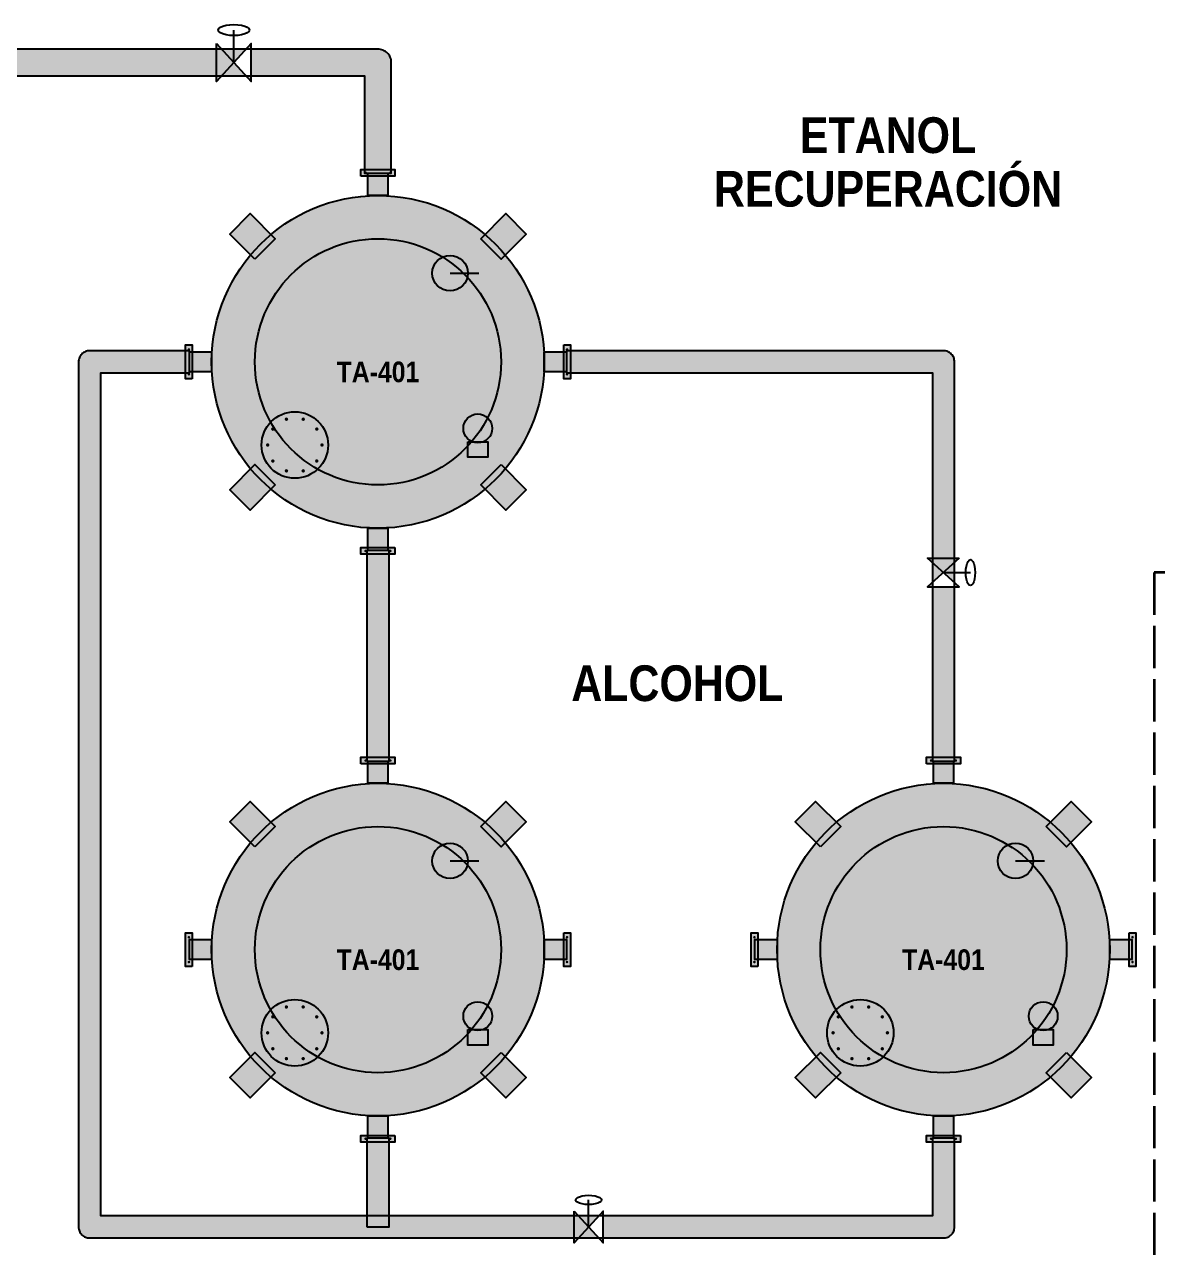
# Model space of a CAD drawing. Header units: metres. Extents: x 0 to 115, y 0 to 64.
# Drawn here: x 64.91 to 75.13, y 39.18 to 50.24 of the extents above; entities that cross this region are included whole.
import ezdxf

# ---------------------------------------------------------------- set-up
doc = ezdxf.new("R2010")
doc.units = ezdxf.units.M
doc.linetypes.add('DASHED', pattern=[1.524, 1.27, -0.254])
for name, color, linetype, lineweight in [('G-ETIQUETA', 4, 'Continuous', 18), ('G-TEXTO', 7, 'Continuous', 18), ('M-EQUIPO', 7, 'Continuous', 25), ('M-EQUIPO-RELLENO', 8, 'Continuous', 0), ('M-TUBERIA', 8, 'Continuous', 25), ('M-TUBERIA-RELLENO', 9, 'Continuous', 0)]:
    doc.layers.add(name, color=color, linetype=linetype, lineweight=lineweight)
doc.layers.add('P-PROCESO', color=5, linetype='Continuous', lineweight=35, true_color=0x1d4ed8)
doc.styles.add('PLANO', font='arial.ttf')
doc.styles.add('PLANO_N', font='arialbd.ttf')

# ---------------------------------------------------------------- blocks, each defined once
blk = doc.blocks.new('EQ_TA-401')
at = {"layer": 'M-EQUIPO-RELLENO', "true_color": 0xc8cfd6}
h = blk.add_hatch(color=7, dxfattribs=at)
h.dxf.hatch_style = 1
h.paths.add_polyline_path([(-0.153, 1.675), (-0.153, 1.735), (0.153, 1.735), (0.153, 1.675)])
at = {"layer": 'M-EQUIPO-RELLENO', "true_color": 0x4b5563}
h = blk.add_hatch(color=7, dxfattribs=at)
h.dxf.hatch_style = 1
edge = h.paths.add_edge_path()
edge.add_arc((-0.1116, 1.705), 0.012, 0, 360)
at = {"layer": 'M-EQUIPO-RELLENO', "true_color": 0xf4f6f8}
h = blk.add_hatch(color=7, dxfattribs=at)
h.dxf.hatch_style = 1
h.paths.add_polyline_path([(-0.09, 1.5), (-0.09, 1.7), (0.09, 1.7), (0.09, 1.5)])
at = {"layer": 'M-EQUIPO-RELLENO', "true_color": 0x4b5563}
h = blk.add_hatch(color=7, dxfattribs=at)
h.dxf.hatch_style = 1
edge = h.paths.add_edge_path()
edge.add_arc((0.1116, 1.705), 0.012, 0, 360)
at = {"layer": 'M-EQUIPO-RELLENO', "true_color": 0xeef0ee}
h = blk.add_hatch(color=7, dxfattribs=at)
h.dxf.hatch_style = 1
edge = h.paths.add_edge_path()
edge.add_arc((0, 0), 1.5, 0, 360)
at = {"layer": 'M-EQUIPO-RELLENO', "true_color": 0xc3cad1}
h = blk.add_hatch(color=7, dxfattribs=at)
h.dxf.hatch_style = 1
h.paths.add_polyline_path([(-1.1102, 0.9263), (-1.3364, 1.1526), (-1.1526, 1.3364), (-0.9263, 1.1102)])
h = blk.add_hatch(color=7, dxfattribs=at)
h.dxf.hatch_style = 1
h.paths.add_polyline_path([(0.9263, 1.1102), (1.1526, 1.3364), (1.3364, 1.1526), (1.1102, 0.9263)])
at = {"layer": 'M-EQUIPO-RELLENO', "true_color": 0xd6dbd8}
h = blk.add_hatch(color=7, dxfattribs=at)
h.dxf.hatch_style = 1
edge = h.paths.add_edge_path()
edge.add_arc((0.65, 0.8), 0.16, 0, 360)
at = {"layer": 'M-EQUIPO-RELLENO', "true_color": 0xc8cfd6}
h = blk.add_hatch(color=7, dxfattribs=at)
h.dxf.hatch_style = 1
h.paths.add_polyline_path([(-1.675, -0.153), (-1.735, -0.153), (-1.735, 0.153), (-1.675, 0.153)])
at = {"layer": 'M-EQUIPO-RELLENO', "true_color": 0x4b5563}
h = blk.add_hatch(color=7, dxfattribs=at)
h.dxf.hatch_style = 1
edge = h.paths.add_edge_path()
edge.add_arc((-1.705, 0.1116), 0.012, 0, 360)
at = {"layer": 'M-EQUIPO-RELLENO', "true_color": 0xc8cfd6}
h = blk.add_hatch(color=7, dxfattribs=at)
h.dxf.hatch_style = 1
h.paths.add_polyline_path([(1.675, 0.153), (1.735, 0.153), (1.735, -0.153), (1.675, -0.153)])
at = {"layer": 'M-EQUIPO-RELLENO', "true_color": 0x4b5563}
h = blk.add_hatch(color=7, dxfattribs=at)
h.dxf.hatch_style = 1
edge = h.paths.add_edge_path()
edge.add_arc((1.705, 0.1116), 0.012, 0, 360)
at = {"layer": 'M-EQUIPO-RELLENO', "true_color": 0xf4f6f8}
h = blk.add_hatch(color=7, dxfattribs=at)
h.dxf.hatch_style = 1
h.paths.add_polyline_path([(-1.5, -0.09), (-1.7, -0.09), (-1.7, 0.09), (-1.5, 0.09)])
h = blk.add_hatch(color=7, dxfattribs=at)
h.dxf.hatch_style = 1
h.paths.add_polyline_path([(1.5, 0.09), (1.7, 0.09), (1.7, -0.09), (1.5, -0.09)])
at = {"layer": 'M-EQUIPO-RELLENO', "true_color": 0x4b5563}
h = blk.add_hatch(color=7, dxfattribs=at)
h.dxf.hatch_style = 1
edge = h.paths.add_edge_path()
edge.add_arc((-1.705, -0.1116), 0.012, 0, 360)
h = blk.add_hatch(color=7, dxfattribs=at)
h.dxf.hatch_style = 1
edge = h.paths.add_edge_path()
edge.add_arc((1.705, -0.1116), 0.012, 0, 360)
at = {"layer": 'M-EQUIPO-RELLENO', "true_color": 0xeceeec}
h = blk.add_hatch(color=7, dxfattribs=at)
h.dxf.hatch_style = 1
edge = h.paths.add_edge_path()
edge.add_arc((-0.75, -0.75), 0.3, 0, 360)
at = {"layer": 'M-EQUIPO-RELLENO', "true_color": 0x5b6570}
h = blk.add_hatch(color=7, dxfattribs=at)
h.dxf.hatch_style = 1
edge = h.paths.add_edge_path()
edge.add_arc((-0.8257, -0.517), 0.016, 0, 360)
h = blk.add_hatch(color=7, dxfattribs=at)
h.dxf.hatch_style = 1
edge = h.paths.add_edge_path()
edge.add_arc((-0.6743, -0.517), 0.016, 0, 360)
at = {"layer": 'M-EQUIPO-RELLENO', "true_color": 0x2f6f9a}
h = blk.add_hatch(color=7, dxfattribs=at)
h.dxf.hatch_style = 1
edge = h.paths.add_edge_path()
edge.add_arc((0.9, -0.6), 0.13, 0, 360)
at = {"layer": 'M-EQUIPO-RELLENO', "true_color": 0x5b6570}
h = blk.add_hatch(color=7, dxfattribs=at)
h.dxf.hatch_style = 1
edge = h.paths.add_edge_path()
edge.add_arc((-0.9482, -0.606), 0.016, 0, 360)
h = blk.add_hatch(color=7, dxfattribs=at)
h.dxf.hatch_style = 1
edge = h.paths.add_edge_path()
edge.add_arc((-0.5518, -0.606), 0.016, 0, 360)
h = blk.add_hatch(color=7, dxfattribs=at)
h.dxf.hatch_style = 1
edge = h.paths.add_edge_path()
edge.add_arc((-0.995, -0.75), 0.016, 0, 360)
h = blk.add_hatch(color=7, dxfattribs=at)
h.dxf.hatch_style = 1
edge = h.paths.add_edge_path()
edge.add_arc((-0.505, -0.75), 0.016, 0, 360)
at = {"layer": 'M-EQUIPO-RELLENO', "true_color": 0xe1e6ea}
h = blk.add_hatch(color=7, dxfattribs=at)
h.dxf.hatch_style = 1
h.paths.add_polyline_path([(0.81, -0.72), (0.99, -0.72), (0.99, -0.86), (0.81, -0.86)])
at = {"layer": 'M-EQUIPO-RELLENO', "true_color": 0x5b6570}
h = blk.add_hatch(color=7, dxfattribs=at)
h.dxf.hatch_style = 1
edge = h.paths.add_edge_path()
edge.add_arc((-0.9482, -0.894), 0.016, 0, 360)
h = blk.add_hatch(color=7, dxfattribs=at)
h.dxf.hatch_style = 1
edge = h.paths.add_edge_path()
edge.add_arc((-0.5518, -0.894), 0.016, 0, 360)
at = {"layer": 'M-EQUIPO-RELLENO', "true_color": 0xc3cad1}
h = blk.add_hatch(color=7, dxfattribs=at)
h.dxf.hatch_style = 1
h.paths.add_polyline_path([(-0.9263, -1.1102), (-1.1526, -1.3364), (-1.3364, -1.1526), (-1.1102, -0.9263)])
at = {"layer": 'M-EQUIPO-RELLENO', "true_color": 0x5b6570}
h = blk.add_hatch(color=7, dxfattribs=at)
h.dxf.hatch_style = 1
edge = h.paths.add_edge_path()
edge.add_arc((-0.8257, -0.983), 0.016, 0, 360)
h = blk.add_hatch(color=7, dxfattribs=at)
h.dxf.hatch_style = 1
edge = h.paths.add_edge_path()
edge.add_arc((-0.6743, -0.983), 0.016, 0, 360)
at = {"layer": 'M-EQUIPO-RELLENO', "true_color": 0xc3cad1}
h = blk.add_hatch(color=7, dxfattribs=at)
h.dxf.hatch_style = 1
h.paths.add_polyline_path([(1.1102, -0.9263), (1.3364, -1.1526), (1.1526, -1.3364), (0.9263, -1.1102)])
at = {"layer": 'M-EQUIPO-RELLENO', "true_color": 0xf4f6f8}
h = blk.add_hatch(color=7, dxfattribs=at)
h.dxf.hatch_style = 1
h.paths.add_polyline_path([(0.09, -1.5), (0.09, -1.7), (-0.09, -1.7), (-0.09, -1.5)])
at = {"layer": 'M-EQUIPO-RELLENO', "true_color": 0xc8cfd6}
h = blk.add_hatch(color=7, dxfattribs=at)
h.dxf.hatch_style = 1
h.paths.add_polyline_path([(0.153, -1.675), (0.153, -1.735), (-0.153, -1.735), (-0.153, -1.675)])
at = {"layer": 'M-EQUIPO-RELLENO', "true_color": 0x4b5563}
h = blk.add_hatch(color=7, dxfattribs=at)
h.dxf.hatch_style = 1
edge = h.paths.add_edge_path()
edge.add_arc((-0.1116, -1.705), 0.012, 0, 360)
h = blk.add_hatch(color=7, dxfattribs=at)
h.dxf.hatch_style = 1
edge = h.paths.add_edge_path()
edge.add_arc((0.1116, -1.705), 0.012, 0, 360)
at = {"layer": 'M-EQUIPO'}
for points in [[(-0.153, 1.675), (-0.153, 1.735), (0.153, 1.735), (0.153, 1.675)], [(-0.09, 1.5), (-0.09, 1.7), (0.09, 1.7), (0.09, 1.5)], [(-1.1102, 0.9263), (-1.3364, 1.1526), (-1.1526, 1.3364), (-0.9263, 1.1102)], [(0.9263, 1.1102), (1.1526, 1.3364), (1.3364, 1.1526), (1.1102, 0.9263)], [(-1.675, -0.153), (-1.735, -0.153), (-1.735, 0.153), (-1.675, 0.153)], [(1.675, 0.153), (1.735, 0.153), (1.735, -0.153), (1.675, -0.153)], [(-1.5, -0.09), (-1.7, -0.09), (-1.7, 0.09), (-1.5, 0.09)], [(1.5, 0.09), (1.7, 0.09), (1.7, -0.09), (1.5, -0.09)], [(0.81, -0.72), (0.99, -0.72), (0.99, -0.86), (0.81, -0.86)], [(-0.9263, -1.1102), (-1.1526, -1.3364), (-1.3364, -1.1526), (-1.1102, -0.9263)], [(1.1102, -0.9263), (1.3364, -1.1526), (1.1526, -1.3364), (0.9263, -1.1102)], [(0.09, -1.5), (0.09, -1.7), (-0.09, -1.7), (-0.09, -1.5)], [(0.153, -1.675), (0.153, -1.735), (-0.153, -1.735), (-0.153, -1.675)]]:
    blk.add_lwpolyline(points, close=True, dxfattribs=at)
at = {"layer": 'M-EQUIPO', "true_color": 0x56606a}
blk.add_lwpolyline([(0.65, 0.8), (0.91, 0.8)], dxfattribs=at)
at = {"layer": 'M-EQUIPO'}
for centre, radius in [((0, 0), 1.5), ((0.65, 0.8), 0.16), ((-0.75, -0.75), 0.3), ((0.9, -0.6), 0.13)]:
    blk.add_circle(centre, radius, dxfattribs=at)
at = {"layer": 'M-EQUIPO', "true_color": 0x8a948f}
blk.add_circle((0, 0), 1.11, dxfattribs=at)
at = {"layer": 'G-ETIQUETA', "style": 'PLANO', "flags": 1}
for tag, p in [('TAG', (0, 0)), ('NOMBRE', (0, -0.25)), ('AREA', (0, -0.5)), ('FUNCION', (0, -0.75)), ('CONFIANZA', (0, -1))]:
    blk.add_attdef(tag, p, '', height=0.15, dxfattribs=at)
blk = doc.blocks.new('EQ_TA-401_2')
at = {"layer": 'M-EQUIPO-RELLENO', "true_color": 0xc8cfd6}
h = blk.add_hatch(color=7, dxfattribs=at)
h.dxf.hatch_style = 1
h.paths.add_polyline_path([(-0.153, 1.675), (-0.153, 1.735), (0.153, 1.735), (0.153, 1.675)])
at = {"layer": 'M-EQUIPO-RELLENO', "true_color": 0x4b5563}
h = blk.add_hatch(color=7, dxfattribs=at)
h.dxf.hatch_style = 1
edge = h.paths.add_edge_path()
edge.add_arc((-0.1116, 1.705), 0.012, 0, 360)
at = {"layer": 'M-EQUIPO-RELLENO', "true_color": 0xf4f6f8}
h = blk.add_hatch(color=7, dxfattribs=at)
h.dxf.hatch_style = 1
h.paths.add_polyline_path([(-0.09, 1.5), (-0.09, 1.7), (0.09, 1.7), (0.09, 1.5)])
at = {"layer": 'M-EQUIPO-RELLENO', "true_color": 0x4b5563}
h = blk.add_hatch(color=7, dxfattribs=at)
h.dxf.hatch_style = 1
edge = h.paths.add_edge_path()
edge.add_arc((0.1116, 1.705), 0.012, 0, 360)
at = {"layer": 'M-EQUIPO-RELLENO', "true_color": 0xeef0ee}
h = blk.add_hatch(color=7, dxfattribs=at)
h.dxf.hatch_style = 1
edge = h.paths.add_edge_path()
edge.add_arc((0, 0), 1.5, 0, 360)
at = {"layer": 'M-EQUIPO-RELLENO', "true_color": 0xc3cad1}
h = blk.add_hatch(color=7, dxfattribs=at)
h.dxf.hatch_style = 1
h.paths.add_polyline_path([(-1.1102, 0.9263), (-1.3364, 1.1526), (-1.1526, 1.3364), (-0.9263, 1.1102)])
h = blk.add_hatch(color=7, dxfattribs=at)
h.dxf.hatch_style = 1
h.paths.add_polyline_path([(0.9263, 1.1102), (1.1526, 1.3364), (1.3364, 1.1526), (1.1102, 0.9263)])
at = {"layer": 'M-EQUIPO-RELLENO', "true_color": 0xd6dbd8}
h = blk.add_hatch(color=7, dxfattribs=at)
h.dxf.hatch_style = 1
edge = h.paths.add_edge_path()
edge.add_arc((0.65, 0.8), 0.16, 0, 360)
at = {"layer": 'M-EQUIPO-RELLENO', "true_color": 0xc8cfd6}
h = blk.add_hatch(color=7, dxfattribs=at)
h.dxf.hatch_style = 1
h.paths.add_polyline_path([(-1.675, -0.153), (-1.735, -0.153), (-1.735, 0.153), (-1.675, 0.153)])
at = {"layer": 'M-EQUIPO-RELLENO', "true_color": 0x4b5563}
h = blk.add_hatch(color=7, dxfattribs=at)
h.dxf.hatch_style = 1
edge = h.paths.add_edge_path()
edge.add_arc((-1.705, 0.1116), 0.012, 0, 360)
at = {"layer": 'M-EQUIPO-RELLENO', "true_color": 0xc8cfd6}
h = blk.add_hatch(color=7, dxfattribs=at)
h.dxf.hatch_style = 1
h.paths.add_polyline_path([(1.675, 0.153), (1.735, 0.153), (1.735, -0.153), (1.675, -0.153)])
at = {"layer": 'M-EQUIPO-RELLENO', "true_color": 0x4b5563}
h = blk.add_hatch(color=7, dxfattribs=at)
h.dxf.hatch_style = 1
edge = h.paths.add_edge_path()
edge.add_arc((1.705, 0.1116), 0.012, 0, 360)
at = {"layer": 'M-EQUIPO-RELLENO', "true_color": 0xf4f6f8}
h = blk.add_hatch(color=7, dxfattribs=at)
h.dxf.hatch_style = 1
h.paths.add_polyline_path([(-1.5, -0.09), (-1.7, -0.09), (-1.7, 0.09), (-1.5, 0.09)])
h = blk.add_hatch(color=7, dxfattribs=at)
h.dxf.hatch_style = 1
h.paths.add_polyline_path([(1.5, 0.09), (1.7, 0.09), (1.7, -0.09), (1.5, -0.09)])
at = {"layer": 'M-EQUIPO-RELLENO', "true_color": 0x4b5563}
h = blk.add_hatch(color=7, dxfattribs=at)
h.dxf.hatch_style = 1
edge = h.paths.add_edge_path()
edge.add_arc((-1.705, -0.1116), 0.012, 0, 360)
h = blk.add_hatch(color=7, dxfattribs=at)
h.dxf.hatch_style = 1
edge = h.paths.add_edge_path()
edge.add_arc((1.705, -0.1116), 0.012, 0, 360)
at = {"layer": 'M-EQUIPO-RELLENO', "true_color": 0xeceeec}
h = blk.add_hatch(color=7, dxfattribs=at)
h.dxf.hatch_style = 1
edge = h.paths.add_edge_path()
edge.add_arc((-0.75, -0.75), 0.3, 0, 360)
at = {"layer": 'M-EQUIPO-RELLENO', "true_color": 0x5b6570}
h = blk.add_hatch(color=7, dxfattribs=at)
h.dxf.hatch_style = 1
edge = h.paths.add_edge_path()
edge.add_arc((-0.8257, -0.517), 0.016, 0, 360)
h = blk.add_hatch(color=7, dxfattribs=at)
h.dxf.hatch_style = 1
edge = h.paths.add_edge_path()
edge.add_arc((-0.6743, -0.517), 0.016, 0, 360)
at = {"layer": 'M-EQUIPO-RELLENO', "true_color": 0x2f6f9a}
h = blk.add_hatch(color=7, dxfattribs=at)
h.dxf.hatch_style = 1
edge = h.paths.add_edge_path()
edge.add_arc((0.9, -0.6), 0.13, 0, 360)
at = {"layer": 'M-EQUIPO-RELLENO', "true_color": 0x5b6570}
h = blk.add_hatch(color=7, dxfattribs=at)
h.dxf.hatch_style = 1
edge = h.paths.add_edge_path()
edge.add_arc((-0.9482, -0.606), 0.016, 0, 360)
h = blk.add_hatch(color=7, dxfattribs=at)
h.dxf.hatch_style = 1
edge = h.paths.add_edge_path()
edge.add_arc((-0.5518, -0.606), 0.016, 0, 360)
h = blk.add_hatch(color=7, dxfattribs=at)
h.dxf.hatch_style = 1
edge = h.paths.add_edge_path()
edge.add_arc((-0.995, -0.75), 0.016, 0, 360)
h = blk.add_hatch(color=7, dxfattribs=at)
h.dxf.hatch_style = 1
edge = h.paths.add_edge_path()
edge.add_arc((-0.505, -0.75), 0.016, 0, 360)
at = {"layer": 'M-EQUIPO-RELLENO', "true_color": 0xe1e6ea}
h = blk.add_hatch(color=7, dxfattribs=at)
h.dxf.hatch_style = 1
h.paths.add_polyline_path([(0.81, -0.72), (0.99, -0.72), (0.99, -0.86), (0.81, -0.86)])
at = {"layer": 'M-EQUIPO-RELLENO', "true_color": 0x5b6570}
h = blk.add_hatch(color=7, dxfattribs=at)
h.dxf.hatch_style = 1
edge = h.paths.add_edge_path()
edge.add_arc((-0.9482, -0.894), 0.016, 0, 360)
h = blk.add_hatch(color=7, dxfattribs=at)
h.dxf.hatch_style = 1
edge = h.paths.add_edge_path()
edge.add_arc((-0.5518, -0.894), 0.016, 0, 360)
at = {"layer": 'M-EQUIPO-RELLENO', "true_color": 0xc3cad1}
h = blk.add_hatch(color=7, dxfattribs=at)
h.dxf.hatch_style = 1
h.paths.add_polyline_path([(-0.9263, -1.1102), (-1.1526, -1.3364), (-1.3364, -1.1526), (-1.1102, -0.9263)])
at = {"layer": 'M-EQUIPO-RELLENO', "true_color": 0x5b6570}
h = blk.add_hatch(color=7, dxfattribs=at)
h.dxf.hatch_style = 1
edge = h.paths.add_edge_path()
edge.add_arc((-0.8257, -0.983), 0.016, 0, 360)
h = blk.add_hatch(color=7, dxfattribs=at)
h.dxf.hatch_style = 1
edge = h.paths.add_edge_path()
edge.add_arc((-0.6743, -0.983), 0.016, 0, 360)
at = {"layer": 'M-EQUIPO-RELLENO', "true_color": 0xc3cad1}
h = blk.add_hatch(color=7, dxfattribs=at)
h.dxf.hatch_style = 1
h.paths.add_polyline_path([(1.1102, -0.9263), (1.3364, -1.1526), (1.1526, -1.3364), (0.9263, -1.1102)])
at = {"layer": 'M-EQUIPO-RELLENO', "true_color": 0xf4f6f8}
h = blk.add_hatch(color=7, dxfattribs=at)
h.dxf.hatch_style = 1
h.paths.add_polyline_path([(0.09, -1.5), (0.09, -1.7), (-0.09, -1.7), (-0.09, -1.5)])
at = {"layer": 'M-EQUIPO-RELLENO', "true_color": 0xc8cfd6}
h = blk.add_hatch(color=7, dxfattribs=at)
h.dxf.hatch_style = 1
h.paths.add_polyline_path([(0.153, -1.675), (0.153, -1.735), (-0.153, -1.735), (-0.153, -1.675)])
at = {"layer": 'M-EQUIPO-RELLENO', "true_color": 0x4b5563}
h = blk.add_hatch(color=7, dxfattribs=at)
h.dxf.hatch_style = 1
edge = h.paths.add_edge_path()
edge.add_arc((-0.1116, -1.705), 0.012, 0, 360)
h = blk.add_hatch(color=7, dxfattribs=at)
h.dxf.hatch_style = 1
edge = h.paths.add_edge_path()
edge.add_arc((0.1116, -1.705), 0.012, 0, 360)
at = {"layer": 'M-EQUIPO'}
for points in [[(-0.153, 1.675), (-0.153, 1.735), (0.153, 1.735), (0.153, 1.675)], [(-0.09, 1.5), (-0.09, 1.7), (0.09, 1.7), (0.09, 1.5)], [(-1.1102, 0.9263), (-1.3364, 1.1526), (-1.1526, 1.3364), (-0.9263, 1.1102)], [(0.9263, 1.1102), (1.1526, 1.3364), (1.3364, 1.1526), (1.1102, 0.9263)], [(-1.675, -0.153), (-1.735, -0.153), (-1.735, 0.153), (-1.675, 0.153)], [(1.675, 0.153), (1.735, 0.153), (1.735, -0.153), (1.675, -0.153)], [(-1.5, -0.09), (-1.7, -0.09), (-1.7, 0.09), (-1.5, 0.09)], [(1.5, 0.09), (1.7, 0.09), (1.7, -0.09), (1.5, -0.09)], [(0.81, -0.72), (0.99, -0.72), (0.99, -0.86), (0.81, -0.86)], [(-0.9263, -1.1102), (-1.1526, -1.3364), (-1.3364, -1.1526), (-1.1102, -0.9263)], [(1.1102, -0.9263), (1.3364, -1.1526), (1.1526, -1.3364), (0.9263, -1.1102)], [(0.09, -1.5), (0.09, -1.7), (-0.09, -1.7), (-0.09, -1.5)], [(0.153, -1.675), (0.153, -1.735), (-0.153, -1.735), (-0.153, -1.675)]]:
    blk.add_lwpolyline(points, close=True, dxfattribs=at)
at = {"layer": 'M-EQUIPO', "true_color": 0x56606a}
blk.add_lwpolyline([(0.65, 0.8), (0.91, 0.8)], dxfattribs=at)
at = {"layer": 'M-EQUIPO'}
for centre, radius in [((0, 0), 1.5), ((0.65, 0.8), 0.16), ((-0.75, -0.75), 0.3), ((0.9, -0.6), 0.13)]:
    blk.add_circle(centre, radius, dxfattribs=at)
at = {"layer": 'M-EQUIPO', "true_color": 0x8a948f}
blk.add_circle((0, 0), 1.11, dxfattribs=at)
at = {"layer": 'G-ETIQUETA', "style": 'PLANO', "flags": 1}
for tag, p in [('TAG', (0, 0)), ('NOMBRE', (0, -0.25)), ('AREA', (0, -0.5)), ('FUNCION', (0, -0.75)), ('CONFIANZA', (0, -1))]:
    blk.add_attdef(tag, p, '', height=0.15, dxfattribs=at)
blk = doc.blocks.new('EQ_TA-401_3')
at = {"layer": 'M-EQUIPO-RELLENO', "true_color": 0xc8cfd6}
h = blk.add_hatch(color=7, dxfattribs=at)
h.dxf.hatch_style = 1
h.paths.add_polyline_path([(-0.153, 1.675), (-0.153, 1.735), (0.153, 1.735), (0.153, 1.675)])
at = {"layer": 'M-EQUIPO-RELLENO', "true_color": 0x4b5563}
h = blk.add_hatch(color=7, dxfattribs=at)
h.dxf.hatch_style = 1
edge = h.paths.add_edge_path()
edge.add_arc((-0.1116, 1.705), 0.012, 0, 360)
at = {"layer": 'M-EQUIPO-RELLENO', "true_color": 0xf4f6f8}
h = blk.add_hatch(color=7, dxfattribs=at)
h.dxf.hatch_style = 1
h.paths.add_polyline_path([(-0.09, 1.5), (-0.09, 1.7), (0.09, 1.7), (0.09, 1.5)])
at = {"layer": 'M-EQUIPO-RELLENO', "true_color": 0x4b5563}
h = blk.add_hatch(color=7, dxfattribs=at)
h.dxf.hatch_style = 1
edge = h.paths.add_edge_path()
edge.add_arc((0.1116, 1.705), 0.012, 0, 360)
at = {"layer": 'M-EQUIPO-RELLENO', "true_color": 0xeef0ee}
h = blk.add_hatch(color=7, dxfattribs=at)
h.dxf.hatch_style = 1
edge = h.paths.add_edge_path()
edge.add_arc((0, 0), 1.5, 0, 360)
at = {"layer": 'M-EQUIPO-RELLENO', "true_color": 0xc3cad1}
h = blk.add_hatch(color=7, dxfattribs=at)
h.dxf.hatch_style = 1
h.paths.add_polyline_path([(-1.1102, 0.9263), (-1.3364, 1.1526), (-1.1526, 1.3364), (-0.9263, 1.1102)])
h = blk.add_hatch(color=7, dxfattribs=at)
h.dxf.hatch_style = 1
h.paths.add_polyline_path([(0.9263, 1.1102), (1.1526, 1.3364), (1.3364, 1.1526), (1.1102, 0.9263)])
at = {"layer": 'M-EQUIPO-RELLENO', "true_color": 0xd6dbd8}
h = blk.add_hatch(color=7, dxfattribs=at)
h.dxf.hatch_style = 1
edge = h.paths.add_edge_path()
edge.add_arc((0.65, 0.8), 0.16, 0, 360)
at = {"layer": 'M-EQUIPO-RELLENO', "true_color": 0xc8cfd6}
h = blk.add_hatch(color=7, dxfattribs=at)
h.dxf.hatch_style = 1
h.paths.add_polyline_path([(-1.675, -0.153), (-1.735, -0.153), (-1.735, 0.153), (-1.675, 0.153)])
at = {"layer": 'M-EQUIPO-RELLENO', "true_color": 0x4b5563}
h = blk.add_hatch(color=7, dxfattribs=at)
h.dxf.hatch_style = 1
edge = h.paths.add_edge_path()
edge.add_arc((-1.705, 0.1116), 0.012, 0, 360)
at = {"layer": 'M-EQUIPO-RELLENO', "true_color": 0xc8cfd6}
h = blk.add_hatch(color=7, dxfattribs=at)
h.dxf.hatch_style = 1
h.paths.add_polyline_path([(1.675, 0.153), (1.735, 0.153), (1.735, -0.153), (1.675, -0.153)])
at = {"layer": 'M-EQUIPO-RELLENO', "true_color": 0x4b5563}
h = blk.add_hatch(color=7, dxfattribs=at)
h.dxf.hatch_style = 1
edge = h.paths.add_edge_path()
edge.add_arc((1.705, 0.1116), 0.012, 0, 360)
at = {"layer": 'M-EQUIPO-RELLENO', "true_color": 0xf4f6f8}
h = blk.add_hatch(color=7, dxfattribs=at)
h.dxf.hatch_style = 1
h.paths.add_polyline_path([(-1.5, -0.09), (-1.7, -0.09), (-1.7, 0.09), (-1.5, 0.09)])
h = blk.add_hatch(color=7, dxfattribs=at)
h.dxf.hatch_style = 1
h.paths.add_polyline_path([(1.5, 0.09), (1.7, 0.09), (1.7, -0.09), (1.5, -0.09)])
at = {"layer": 'M-EQUIPO-RELLENO', "true_color": 0x4b5563}
h = blk.add_hatch(color=7, dxfattribs=at)
h.dxf.hatch_style = 1
edge = h.paths.add_edge_path()
edge.add_arc((-1.705, -0.1116), 0.012, 0, 360)
h = blk.add_hatch(color=7, dxfattribs=at)
h.dxf.hatch_style = 1
edge = h.paths.add_edge_path()
edge.add_arc((1.705, -0.1116), 0.012, 0, 360)
at = {"layer": 'M-EQUIPO-RELLENO', "true_color": 0xeceeec}
h = blk.add_hatch(color=7, dxfattribs=at)
h.dxf.hatch_style = 1
edge = h.paths.add_edge_path()
edge.add_arc((-0.75, -0.75), 0.3, 0, 360)
at = {"layer": 'M-EQUIPO-RELLENO', "true_color": 0x5b6570}
h = blk.add_hatch(color=7, dxfattribs=at)
h.dxf.hatch_style = 1
edge = h.paths.add_edge_path()
edge.add_arc((-0.8257, -0.517), 0.016, 0, 360)
h = blk.add_hatch(color=7, dxfattribs=at)
h.dxf.hatch_style = 1
edge = h.paths.add_edge_path()
edge.add_arc((-0.6743, -0.517), 0.016, 0, 360)
at = {"layer": 'M-EQUIPO-RELLENO', "true_color": 0x2f6f9a}
h = blk.add_hatch(color=7, dxfattribs=at)
h.dxf.hatch_style = 1
edge = h.paths.add_edge_path()
edge.add_arc((0.9, -0.6), 0.13, 0, 360)
at = {"layer": 'M-EQUIPO-RELLENO', "true_color": 0x5b6570}
h = blk.add_hatch(color=7, dxfattribs=at)
h.dxf.hatch_style = 1
edge = h.paths.add_edge_path()
edge.add_arc((-0.9482, -0.606), 0.016, 0, 360)
h = blk.add_hatch(color=7, dxfattribs=at)
h.dxf.hatch_style = 1
edge = h.paths.add_edge_path()
edge.add_arc((-0.5518, -0.606), 0.016, 0, 360)
h = blk.add_hatch(color=7, dxfattribs=at)
h.dxf.hatch_style = 1
edge = h.paths.add_edge_path()
edge.add_arc((-0.995, -0.75), 0.016, 0, 360)
h = blk.add_hatch(color=7, dxfattribs=at)
h.dxf.hatch_style = 1
edge = h.paths.add_edge_path()
edge.add_arc((-0.505, -0.75), 0.016, 0, 360)
at = {"layer": 'M-EQUIPO-RELLENO', "true_color": 0xe1e6ea}
h = blk.add_hatch(color=7, dxfattribs=at)
h.dxf.hatch_style = 1
h.paths.add_polyline_path([(0.81, -0.72), (0.99, -0.72), (0.99, -0.86), (0.81, -0.86)])
at = {"layer": 'M-EQUIPO-RELLENO', "true_color": 0x5b6570}
h = blk.add_hatch(color=7, dxfattribs=at)
h.dxf.hatch_style = 1
edge = h.paths.add_edge_path()
edge.add_arc((-0.9482, -0.894), 0.016, 0, 360)
h = blk.add_hatch(color=7, dxfattribs=at)
h.dxf.hatch_style = 1
edge = h.paths.add_edge_path()
edge.add_arc((-0.5518, -0.894), 0.016, 0, 360)
at = {"layer": 'M-EQUIPO-RELLENO', "true_color": 0xc3cad1}
h = blk.add_hatch(color=7, dxfattribs=at)
h.dxf.hatch_style = 1
h.paths.add_polyline_path([(-0.9263, -1.1102), (-1.1526, -1.3364), (-1.3364, -1.1526), (-1.1102, -0.9263)])
at = {"layer": 'M-EQUIPO-RELLENO', "true_color": 0x5b6570}
h = blk.add_hatch(color=7, dxfattribs=at)
h.dxf.hatch_style = 1
edge = h.paths.add_edge_path()
edge.add_arc((-0.8257, -0.983), 0.016, 0, 360)
h = blk.add_hatch(color=7, dxfattribs=at)
h.dxf.hatch_style = 1
edge = h.paths.add_edge_path()
edge.add_arc((-0.6743, -0.983), 0.016, 0, 360)
at = {"layer": 'M-EQUIPO-RELLENO', "true_color": 0xc3cad1}
h = blk.add_hatch(color=7, dxfattribs=at)
h.dxf.hatch_style = 1
h.paths.add_polyline_path([(1.1102, -0.9263), (1.3364, -1.1526), (1.1526, -1.3364), (0.9263, -1.1102)])
at = {"layer": 'M-EQUIPO-RELLENO', "true_color": 0xf4f6f8}
h = blk.add_hatch(color=7, dxfattribs=at)
h.dxf.hatch_style = 1
h.paths.add_polyline_path([(0.09, -1.5), (0.09, -1.7), (-0.09, -1.7), (-0.09, -1.5)])
at = {"layer": 'M-EQUIPO-RELLENO', "true_color": 0xc8cfd6}
h = blk.add_hatch(color=7, dxfattribs=at)
h.dxf.hatch_style = 1
h.paths.add_polyline_path([(0.153, -1.675), (0.153, -1.735), (-0.153, -1.735), (-0.153, -1.675)])
at = {"layer": 'M-EQUIPO-RELLENO', "true_color": 0x4b5563}
h = blk.add_hatch(color=7, dxfattribs=at)
h.dxf.hatch_style = 1
edge = h.paths.add_edge_path()
edge.add_arc((-0.1116, -1.705), 0.012, 0, 360)
h = blk.add_hatch(color=7, dxfattribs=at)
h.dxf.hatch_style = 1
edge = h.paths.add_edge_path()
edge.add_arc((0.1116, -1.705), 0.012, 0, 360)
at = {"layer": 'M-EQUIPO'}
for points in [[(-0.153, 1.675), (-0.153, 1.735), (0.153, 1.735), (0.153, 1.675)], [(-0.09, 1.5), (-0.09, 1.7), (0.09, 1.7), (0.09, 1.5)], [(-1.1102, 0.9263), (-1.3364, 1.1526), (-1.1526, 1.3364), (-0.9263, 1.1102)], [(0.9263, 1.1102), (1.1526, 1.3364), (1.3364, 1.1526), (1.1102, 0.9263)], [(-1.675, -0.153), (-1.735, -0.153), (-1.735, 0.153), (-1.675, 0.153)], [(1.675, 0.153), (1.735, 0.153), (1.735, -0.153), (1.675, -0.153)], [(-1.5, -0.09), (-1.7, -0.09), (-1.7, 0.09), (-1.5, 0.09)], [(1.5, 0.09), (1.7, 0.09), (1.7, -0.09), (1.5, -0.09)], [(0.81, -0.72), (0.99, -0.72), (0.99, -0.86), (0.81, -0.86)], [(-0.9263, -1.1102), (-1.1526, -1.3364), (-1.3364, -1.1526), (-1.1102, -0.9263)], [(1.1102, -0.9263), (1.3364, -1.1526), (1.1526, -1.3364), (0.9263, -1.1102)], [(0.09, -1.5), (0.09, -1.7), (-0.09, -1.7), (-0.09, -1.5)], [(0.153, -1.675), (0.153, -1.735), (-0.153, -1.735), (-0.153, -1.675)]]:
    blk.add_lwpolyline(points, close=True, dxfattribs=at)
at = {"layer": 'M-EQUIPO', "true_color": 0x56606a}
blk.add_lwpolyline([(0.65, 0.8), (0.91, 0.8)], dxfattribs=at)
at = {"layer": 'M-EQUIPO'}
for centre, radius in [((0, 0), 1.5), ((0.65, 0.8), 0.16), ((-0.75, -0.75), 0.3), ((0.9, -0.6), 0.13)]:
    blk.add_circle(centre, radius, dxfattribs=at)
at = {"layer": 'M-EQUIPO', "true_color": 0x8a948f}
blk.add_circle((0, 0), 1.11, dxfattribs=at)
at = {"layer": 'G-ETIQUETA', "style": 'PLANO', "flags": 1}
for tag, p in [('TAG', (0, 0)), ('NOMBRE', (0, -0.25)), ('AREA', (0, -0.5)), ('FUNCION', (0, -0.75)), ('CONFIANZA', (0, -1))]:
    blk.add_attdef(tag, p, '', height=0.15, dxfattribs=at)

msp = doc.modelspace()

# ---------------------------------------------------------------- hatches: boundary and pattern name
at = {"layer": 'M-TUBERIA-RELLENO', "true_color": 0xc9d0d7}
h = msp.add_hatch(color=7, dxfattribs=at)
h.dxf.hatch_style = 1
h.paths.add_polyline_path([(45.82, 49.78), (67.98, 49.78), (67.98, 48.9), (68.22, 48.9), (68.22, 49.9), (68.2194, 49.9118), (68.2177, 49.9234), (68.2148, 49.9348), (68.2109, 49.9459), (68.2058, 49.9566), (68.1998, 49.9667), (68.1928, 49.9761), (68.1849, 49.9849), (68.1761, 49.9928), (68.1667, 49.9998), (68.1566, 50.0058), (68.1459, 50.0109), (68.1348, 50.0148), (68.1234, 50.0177), (68.1118, 50.0194), (68.1, 50.02), (45.7, 50.02), (45.6882, 50.0194), (45.6766, 50.0177), (45.6652, 50.0148), (45.6541, 50.0109), (45.6434, 50.0058), (45.6333, 49.9998), (45.6239, 49.9928), (45.6151, 49.9849), (45.6072, 49.9761), (45.6002, 49.9667), (45.5942, 49.9566), (45.5891, 49.9459), (45.5852, 49.9348), (45.5823, 49.9234), (45.5806, 49.9118), (45.58, 49.9), (45.58, 45), (45.82, 45)])
at = {"layer": 'M-TUBERIA-RELLENO', "true_color": 0xffffff}
h = msp.add_hatch(color=7, dxfattribs=at)
h.dxf.hatch_style = 1
h.paths.add_polyline_path([(66.644, 50.0716), (66.956, 49.7284), (66.956, 50.0716), (66.644, 49.7284)])
at = {"layer": 'M-TUBERIA-RELLENO', "true_color": 0xc9d0d7}
h = msp.add_hatch(color=7, dxfattribs=at)
h.dxf.hatch_style = 1
h.paths.add_polyline_path([(65.5, 47.3), (65.4902, 47.2995), (65.4805, 47.2981), (65.471, 47.2957), (65.4617, 47.2924), (65.4529, 47.2882), (65.4444, 47.2831), (65.4366, 47.2773), (65.4293, 47.2707), (65.4227, 47.2634), (65.4169, 47.2556), (65.4118, 47.2471), (65.4076, 47.2383), (65.4043, 47.229), (65.4019, 47.2195), (65.4005, 47.2098), (65.4, 47.2), (65.4, 39.4), (65.4005, 39.3902), (65.4019, 39.3805), (65.4043, 39.371), (65.4076, 39.3617), (65.4118, 39.3529), (65.4169, 39.3444), (65.4227, 39.3366), (65.4293, 39.3293), (65.4366, 39.3227), (65.4444, 39.3169), (65.4529, 39.3118), (65.4617, 39.3076), (65.471, 39.3043), (65.4805, 39.3019), (65.4902, 39.3005), (65.5, 39.3), (73.2, 39.3), (73.2098, 39.3005), (73.2195, 39.3019), (73.229, 39.3043), (73.2383, 39.3076), (73.2471, 39.3118), (73.2556, 39.3169), (73.2634, 39.3227), (73.2707, 39.3293), (73.2773, 39.3366), (73.2831, 39.3444), (73.2882, 39.3529), (73.2924, 39.3617), (73.2957, 39.371), (73.2981, 39.3805), (73.2995, 39.3902), (73.3, 39.4), (73.3, 40.2), (73.1, 40.2), (73.1, 39.5), (65.6, 39.5), (65.6, 47.1), (66.4, 47.1), (66.4, 47.3)])
h = msp.add_hatch(color=7, dxfattribs=at)
h.dxf.hatch_style = 1
h.paths.add_polyline_path([(73.3, 47.2), (73.2995, 47.2098), (73.2981, 47.2195), (73.2957, 47.229), (73.2924, 47.2383), (73.2882, 47.2471), (73.2831, 47.2556), (73.2773, 47.2634), (73.2707, 47.2707), (73.2634, 47.2773), (73.2556, 47.2831), (73.2471, 47.2882), (73.2383, 47.2924), (73.229, 47.2957), (73.2195, 47.2981), (73.2098, 47.2995), (73.2, 47.3), (69.8, 47.3), (69.8, 47.1), (73.1, 47.1), (73.1, 43.6), (73.3, 43.6)])
h = msp.add_hatch(color=7, dxfattribs=at)
h.dxf.hatch_style = 1
h.paths.add_polyline_path([(68, 43.6), (68.2, 43.6), (68.2, 45.5), (68, 45.5)])
at = {"layer": 'M-TUBERIA-RELLENO', "true_color": 0xffffff}
h = msp.add_hatch(color=7, dxfattribs=at)
h.dxf.hatch_style = 1
h.paths.add_polyline_path([(73.343, 45.43), (73.057, 45.17), (73.343, 45.17), (73.057, 45.43)])
at = {"layer": 'M-TUBERIA-RELLENO', "true_color": 0xc9d0d7}
h = msp.add_hatch(color=7, dxfattribs=at)
h.dxf.hatch_style = 1
h.paths.add_polyline_path([(68, 39.4), (68.2, 39.4), (68.2, 40.2), (68, 40.2)])
at = {"layer": 'M-TUBERIA-RELLENO', "true_color": 0xffffff}
h = msp.add_hatch(color=7, dxfattribs=at)
h.dxf.hatch_style = 1
h.paths.add_polyline_path([(69.87, 39.543), (70.13, 39.257), (70.13, 39.543), (69.87, 39.257)])

# ---------------------------------------------------------------- linework, layer by layer
at = {"layer": 'M-TUBERIA'}
for p, q in [((66.8, 49.9), (66.8, 50.1917)), ((73.2, 45.3), (73.4431, 45.3)), ((70, 39.4), (70, 39.6431))]:
    msp.add_line(p, q, dxfattribs=at)
at = {"layer": 'M-TUBERIA', "true_color": 0xc0392b}
for points in [[(66.9404, 50.1917), (66.9356, 50.1788), (66.9216, 50.1668), (66.8993, 50.1564), (66.8702, 50.1485), (66.8363, 50.1435), (66.8, 50.1418), (66.7637, 50.1435), (66.7298, 50.1485), (66.7007, 50.1564), (66.6784, 50.1668), (66.6644, 50.1788), (66.6596, 50.1917), (66.6644, 50.2046), (66.6784, 50.2167), (66.7007, 50.227), (66.7298, 50.235), (66.7637, 50.2399), (66.8, 50.2416), (66.8363, 50.2399), (66.8702, 50.235), (66.8993, 50.227), (66.9216, 50.2167), (66.9356, 50.2046)], [(73.4431, 45.183), (73.4323, 45.187), (73.4223, 45.1987), (73.4137, 45.2173), (73.4071, 45.2415), (73.4029, 45.2697), (73.4015, 45.3), (73.4029, 45.3303), (73.4071, 45.3585), (73.4137, 45.3827), (73.4223, 45.4013), (73.4323, 45.413), (73.4431, 45.417), (73.4539, 45.413), (73.4639, 45.4013), (73.4725, 45.3827), (73.4791, 45.3585), (73.4833, 45.3303), (73.4847, 45.3), (73.4833, 45.2697), (73.4791, 45.2415), (73.4725, 45.2173), (73.4639, 45.1987), (73.4539, 45.187)], [(70.117, 39.6431), (70.113, 39.6323), (70.1013, 39.6223), (70.0827, 39.6137), (70.0585, 39.6071), (70.0303, 39.6029), (70, 39.6015), (69.9697, 39.6029), (69.9415, 39.6071), (69.9173, 39.6137), (69.8987, 39.6223), (69.887, 39.6323), (69.883, 39.6431), (69.887, 39.6539), (69.8987, 39.6639), (69.9173, 39.6725), (69.9415, 39.6791), (69.9697, 39.6833), (70, 39.6847), (70.0303, 39.6833), (70.0585, 39.6791), (70.0827, 39.6725), (70.1013, 39.6639), (70.113, 39.6539)]]:
    msp.add_lwpolyline(points, close=True, dxfattribs=at)
at = {"layer": 'M-TUBERIA'}
msp.add_lwpolyline([(45.82, 49.78), (67.98, 49.78), (67.98, 48.9), (68.22, 48.9), (68.22, 49.9), (68.2194, 49.9118), (68.2177, 49.9234), (68.2148, 49.9348), (68.2109, 49.9459), (68.2058, 49.9566), (68.1998, 49.9667), (68.1928, 49.9761), (68.1849, 49.9849), (68.1761, 49.9928), (68.1667, 49.9998), (68.1566, 50.0058), (68.1459, 50.0109), (68.1348, 50.0148), (68.1234, 50.0177), (68.1118, 50.0194), (68.1, 50.02), (45.7, 50.02)], dxfattribs=at)
for points in [[(66.644, 50.0716), (66.956, 49.7284), (66.956, 50.0716), (66.644, 49.7284)], [(65.5, 47.3), (65.4902, 47.2995), (65.4805, 47.2981), (65.471, 47.2957), (65.4617, 47.2924), (65.4529, 47.2882), (65.4444, 47.2831), (65.4366, 47.2773), (65.4293, 47.2707), (65.4227, 47.2634), (65.4169, 47.2556), (65.4118, 47.2471), (65.4076, 47.2383), (65.4043, 47.229), (65.4019, 47.2195), (65.4005, 47.2098), (65.4, 47.2), (65.4, 39.4), (65.4005, 39.3902), (65.4019, 39.3805), (65.4043, 39.371), (65.4076, 39.3617), (65.4118, 39.3529), (65.4169, 39.3444), (65.4227, 39.3366), (65.4293, 39.3293), (65.4366, 39.3227), (65.4444, 39.3169), (65.4529, 39.3118), (65.4617, 39.3076), (65.471, 39.3043), (65.4805, 39.3019), (65.4902, 39.3005), (65.5, 39.3), (73.2, 39.3), (73.2098, 39.3005), (73.2195, 39.3019), (73.229, 39.3043), (73.2383, 39.3076), (73.2471, 39.3118), (73.2556, 39.3169), (73.2634, 39.3227), (73.2707, 39.3293), (73.2773, 39.3366), (73.2831, 39.3444), (73.2882, 39.3529), (73.2924, 39.3617), (73.2957, 39.371), (73.2981, 39.3805), (73.2995, 39.3902), (73.3, 39.4), (73.3, 40.2), (73.1, 40.2), (73.1, 39.5), (65.6, 39.5), (65.6, 47.1), (66.4, 47.1), (66.4, 47.3)], [(73.3, 47.2), (73.2995, 47.2098), (73.2981, 47.2195), (73.2957, 47.229), (73.2924, 47.2383), (73.2882, 47.2471), (73.2831, 47.2556), (73.2773, 47.2634), (73.2707, 47.2707), (73.2634, 47.2773), (73.2556, 47.2831), (73.2471, 47.2882), (73.2383, 47.2924), (73.229, 47.2957), (73.2195, 47.2981), (73.2098, 47.2995), (73.2, 47.3), (69.8, 47.3), (69.8, 47.1), (73.1, 47.1), (73.1, 43.6), (73.3, 43.6)], [(68, 43.6), (68.2, 43.6), (68.2, 45.5), (68, 45.5)], [(73.343, 45.43), (73.057, 45.17), (73.343, 45.17), (73.057, 45.43)], [(68, 39.4), (68.2, 39.4), (68.2, 40.2), (68, 40.2)], [(69.87, 39.543), (70.13, 39.257), (70.13, 39.543), (69.87, 39.257)]]:
    msp.add_lwpolyline(points, close=True, dxfattribs=at)
at = {"layer": 'P-PROCESO', "linetype": 'DASHED', "ltscale": 0.3, "true_color": 0x3a9d4a}
msp.add_lwpolyline([(77.2, 45.3), (75.1, 45.3), (75.1, 37.2), (68.1, 37.2), (68.1, 38.62)], dxfattribs=at)

# ---------------------------------------------------------------- block references
at = {"layer": 'M-EQUIPO'}
for name, p in [('EQ_TA-401', (68.1, 47.2)), ('EQ_TA-401_2', (68.1, 41.9)), ('EQ_TA-401_3', (73.2, 41.9))]:
    msp.add_blockref(name, p, dxfattribs=at)

# ---------------------------------------------------------------- texts
at = {"layer": 'G-ETIQUETA', "char_height": 0.1862, "attachment_point": 2, "line_spacing_factor": 0.9, "style": 'PLANO_N'}
for insert in [(68.1, 47.2026), (68.1, 41.9026), (73.2, 41.9026)]:
    msp.add_mtext('\\W0.86;TA-401', dxfattribs=dict(at, insert=insert))
at = {"layer": 'G-TEXTO', "char_height": 0.3222, "attachment_point": 5, "line_spacing_factor": 0.9, "style": 'PLANO_N'}
for s, insert in [('\\W0.86;ETANOL\\PRECUPERACIÓN', (72.7, 49)), ('\\W0.86;ALCOHOL', (70.8, 44.3))]:
    msp.add_mtext(s, dxfattribs=dict(at, insert=insert))

doc.saveas('drawing.dxf')
